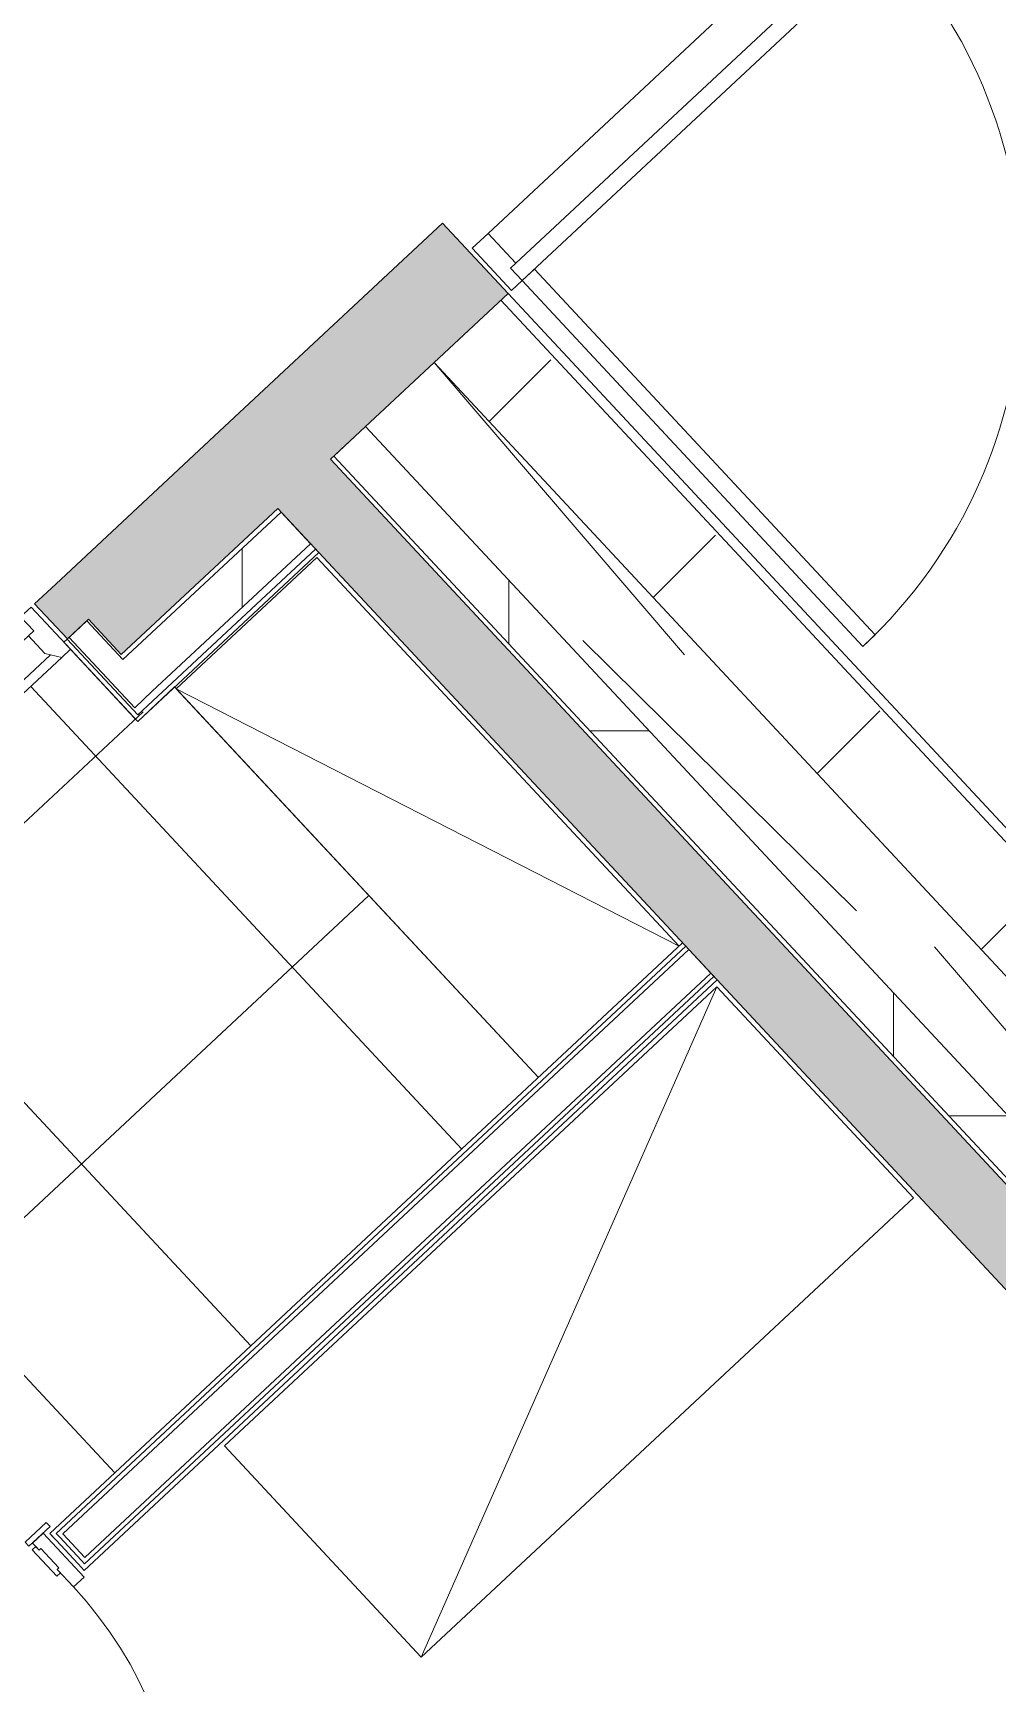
# Model space of a CAD drawing. Header units: millimetres. Extents: x -71377 to 516042, y -145869 to 441446.
# Drawn here: x 236180 to 238185, y 191571 to 195002 of the extents above; entities that cross this region are included whole.
import ezdxf

# ---------------------------------------------------------------- set-up
doc = ezdxf.new("R2010")
doc.units = ezdxf.units.MM
doc.header["$LTSCALE"] = 1000
doc.linetypes.add('_점선_S_', pattern=[1.6, 0.8, -0.8])
for name, color, linetype, lineweight in [('_ A-furn _', 6, 'Continuous', 5), ('A-door', 4, 'Continuous', 5), ('A-door-hdln', 8, 'Continuous', 5), ('A-ele-8', 8, 'Continuous', 5), ('A-fnsh', 5, 'Continuous', 5), ('A-fnsh-4', 4, 'Continuous', 5), ('A-furn', 6, 'Continuous', 5), ('A-hat', 251, 'Continuous', 5), ('A-insu', 251, 'Continuous', 5), ('A_bwall', 3, 'Continuous', 5), ('A_cwall', 2, 'Continuous', 5), ('A_fnsh', 5, 'Continuous', 5), ('A_fnsh-4', 4, 'Continuous', 5), ('AA_오픈', 8, '_점선_S_', 5)]:
    doc.layers.add(name, color=color, linetype=linetype, lineweight=lineweight)
pattern_1 = [(0, (-96985.918, -23353.236), (0, 800), []), (270, (-96985.918, -23353.236), (800, 4.898587196589413e-14), [])]

# ---------------------------------------------------------------- blocks, each defined once
blk = doc.blocks.new('세대외여닫이문 - _A_WD_9x23-2322973-지반층 배치도')
at = {"layer": 'A-door'}
for p, q in [((-469.9999999999885, 76.99999999998974), (-409.9999999999912, 76.99999999998997)), ((-469.9999999999883, 64.99999999998975), (-469.9999999999885, 76.99999999998974)), ((-409.9999999999912, 76.99999999998997), (-409.9999999999911, 64.99999999998992)), ((410.0000000000074, 76.99999999999261), (470.0000000000102, 76.99999999999275)), ((410.0000000000075, 64.9999999999926), (410.0000000000074, 76.99999999999261)), ((470.0000000000102, 76.99999999999275), (470.0000000000102, 64.99999999999281)), ((-409.9999999999911, 64.99999999998992), (-469.9999999999883, 64.99999999998975)), ((-450.0000000000083, 64.99999999998997), (-420.0000000000246, 64.99999999998997)), ((-450.0000000000084, -60.00000000000988), (-450.0000000000083, 64.99999999998997)), ((-425.0000000000221, 44.99999999996977), (-425.0000000000221, -10.0000000000297)), ((-420.0000000000246, 44.99999999996974), (-425.0000000000221, 44.99999999996977)), ((-425.0000000000214, 44.99999999996906), (-420.0000000000247, 44.99999999996903)), ((-425.0000000000214, -10.0000000000297), (-425.0000000000214, 44.99999999996906)), ((-420.0000000000246, 64.99999999998997), (-420.0000000000246, 44.99999999996974)), ((-420.0000000000247, 44.99999999996903), (-420.0000000000247, 54.99999999996739)), ((-420.0000000000247, 54.99999999996739), (-410.0000000000133, 54.99999999996739)), ((-410.0000000000133, 54.99999999996739), (-410.0000000000133, -20.00000000000963)), ((470.0000000000102, 64.99999999999281), (410.0000000000075, 64.9999999999926)), ((409.9999999999918, 54.99999999996739), (419.9999999999886, 54.99999999996739)), ((409.9999999999918, -20.00000000000963), (409.9999999999918, 54.99999999996739)), ((419.9999999999886, 64.99999999999002), (449.9999999999915, 64.99999999999)), ((419.9999999999886, 44.99999999996774), (419.9999999999886, 64.99999999999002)), ((419.9999999999886, 54.99999999996739), (419.9999999999886, 44.99999999996744)), ((419.9999999999886, 44.99999999996744), (424.9999999999886, 44.9999999999674)), ((424.9999999999881, 44.99999999996784), (419.9999999999886, 44.99999999996774)), ((424.9999999999886, 44.9999999999674), (424.9999999999886, -10.00000000002974)), ((424.9999999999881, -10.0000000000297), (424.9999999999881, 44.99999999996784)), ((449.9999999999915, 64.99999999999), (449.9999999999914, -60.00000000000991)), ((-425.0000000000221, -10.0000000000297), (-420.0000000000246, -10.00000000002964)), ((-420.0000000000247, -10.00000000002974), (-425.0000000000214, -10.0000000000297)), ((-420.0000000000246, -10.00000000002964), (-420.0000000000247, -60.00000000000995)), ((-420.0000000000247, -20.0000000000096), (-420.0000000000247, -10.00000000002974)), ((-410.0000000000133, -20.00000000000963), (-420.0000000000247, -20.0000000000096)), ((419.9999999999886, -20.00000000000963), (409.9999999999918, -20.00000000000963)), ((419.9999999999886, -10.00000000002974), (419.9999999999886, -20.00000000000963)), ((424.9999999999886, -10.00000000002974), (419.9999999999886, -10.00000000002974)), ((419.9999999999886, -10.00000000002974), (424.9999999999881, -10.0000000000297)), ((419.9999999999886, -60.00000000000995), (419.9999999999886, -10.00000000002974)), ((-420.0000000000247, -60.00000000000995), (-450.0000000000084, -60.00000000000988)), ((380.1522120763182, -56.51377029010354), (306.9413881682839, -893.3173166871698)), ((419.9999999999879, -60.00000000000991), (346.7891760919538, -896.803546397076)), ((380.1522120763182, -56.51377029010354), (419.9999999999879, -60.00000000000991)), ((449.9999999999914, -60.00000000000991), (419.9999999999886, -60.00000000000995)), ((306.9413881682839, -893.3173166871698), (346.7891760919538, -896.803546397076))]:
    blk.add_line(p, q, dxfattribs=at)
at = {"layer": 'A-door-hdln'}
for p, q in [((-425.0000000000221, 44.99999999996977), (-420.0000000000246, 44.99999999996974)), ((-420.0000000000247, 44.99999999996903), (-425.0000000000214, 44.99999999996906)), ((-420.0000000000246, 44.99999999996974), (-420.0000000000246, 64.99999999998997)), ((-410.0000000000133, 54.99999999996739), (-420.0000000000247, 54.99999999996739)), ((419.9999999999886, 54.99999999996739), (409.9999999999918, 54.99999999996739)), ((419.9999999999886, 64.99999999999002), (419.9999999999886, 44.99999999996774)), ((419.9999999999886, 44.99999999996744), (419.9999999999886, 54.99999999996739)), ((424.9999999999886, 44.9999999999674), (419.9999999999886, 44.99999999996744)), ((419.9999999999886, 44.99999999996774), (424.9999999999881, 44.99999999996784)), ((-420.0000000000246, -10.00000000002964), (-425.0000000000221, -10.0000000000297)), ((-425.0000000000214, -10.0000000000297), (-420.0000000000247, -10.00000000002974)), ((-420.0000000000247, -60.00000000000991), (-420.0000000000246, -10.00000000002964)), ((-420.0000000000247, -10.00000000002974), (-420.0000000000247, -20.0000000000096)), ((-420.0000000000247, -20.0000000000096), (-410.0000000000133, -20.00000000000963)), ((409.9999999999918, -20.00000000000963), (419.9999999999886, -20.00000000000963)), ((419.9999999999886, -10.00000000002974), (424.9999999999886, -10.00000000002974)), ((419.9999999999886, -20.00000000000963), (419.9999999999886, -10.00000000002974)), ((419.9999999999886, -10.00000000002974), (419.9999999999886, -60.00000000000995)), ((424.9999999999881, -10.0000000000297), (419.9999999999886, -10.00000000002974)), ((254.1421657025921, -808.3923962749706), (269.8301993971709, -629.0773506184565)), ((269.8301993971709, -629.0773506184564), (289.7540933590058, -630.8204654734096)), ((289.7540933590058, -630.8204654734096), (275.8091745193801, -790.2116171680888)), ((409.2974571300151, -641.2791546031289), (395.3525382903894, -800.6703062978081)), ((429.2213510918499, -643.0222694580821), (409.2974571300151, -641.2791546031289)), ((413.5333173972711, -822.3373151145961), (429.2213510918499, -643.0222694580821)), ((302.2087857522261, -832.6740773741885), (307.4381303170857, -772.9023954886839)), ((307.4381303170857, -772.9023954886839), (317.4000772980032, -773.7739529161605)), ((317.4000772980032, -773.7739529161605), (312.1707327331436, -833.5456348016652)), ((357.2478652216729, -777.2601826260669), (352.0185206568133, -837.0318645115714)), ((367.2098122025903, -778.1317400535434), (357.2478652216729, -777.2601826260669)), ((361.9804676377307, -837.9034219390481), (367.2098122025903, -778.1317400535434)), ((303.9519006071794, -812.7501834123535), (254.1421657025921, -808.3923962749706)), ((275.80917451938, -790.2116171680889), (305.6950154621325, -792.8262894505187)), ((363.7235824926838, -817.9795279772131), (413.5333173972711, -822.3373151145961)), ((395.3525382903894, -800.6703062978081), (365.4666973476371, -798.0556340153784)), ((312.1707327331436, -833.5456348016652), (302.2087857522261, -832.6740773741885)), ((352.0185206568133, -837.0318645115714), (361.9804676377307, -837.9034219390481))]:
    blk.add_line(p, q, dxfattribs=at)
blk.add_arc((419.9999999999879, -60.00000000001001), 840.0000000000006, 179.9999999999999, 264.9999999999996, dxfattribs=at)
blk = doc.blocks.new('3D_수납가구 - 3D_수납가구-2308794-지반층 배치도')
at = {"layer": '_ A-furn _'}
for p, q in [((6.767919558114955e-14, 1104.999999999986), (400, 1104.999999999986)), ((0, 0), (6.767919558114955e-14, 1104.999999999986)), ((400, 1104.999999999986), (0, 0)), ((400, 1104.999999999986), (399.9999999999999, 0))]:
    blk.add_line(p, q, dxfattribs=at)
blk = doc.blocks.new('3D_수납가구 - 3D_수납가구-2308795-지반층 배치도')
at = {"layer": '_ A-furn _'}
for p, q in [((0, 1400.000000000001), (599.9999999998627, 1400)), ((0, 0), (0, 1400.000000000001)), ((599.9999999998627, 1400), (0, 0)), ((599.9999999998627, 1400), (599.9999999998627, 3.383959779057477e-14)), ((599.9999999998627, 3.383959779057477e-14), (0, 0))]:
    blk.add_line(p, q, dxfattribs=at)
blk = doc.blocks.new('대장2_59A_1층_rvt-4-지반층 배치도')
at = {"layer": 'A-hat'}
h = blk.add_hatch(dxfattribs=at)
h.set_pattern_fill('FP_73', color=256, style=0, pattern_type=2)
h.set_pattern_definition(pattern_1)
h.paths.add_polyline_path([(-26527.40558251231, -73670.19267375857), (-26198.29642347106, -73363.29340455912), (-26259.67627731095, -73297.47157275086), (-26588.78543635222, -73604.37084195028)])
h = blk.add_hatch(dxfattribs=at)
h.set_pattern_fill('FP_73', color=256, style=0, pattern_type=2)
h.set_pattern_definition(pattern_1)
h.paths.add_polyline_path([(-26563.97326685025, -73704.29259255847), (-26527.40558251231, -73670.19267375857), (-26663.80525771211, -73523.92193640686), (-26700.37294204999, -73558.02185520675)])
h = blk.add_hatch(dxfattribs=at)
h.set_pattern_fill('FP_99', color=256, style=0, pattern_type=2)
h.set_pattern_definition([(313, (-26490.501, -74538.215), (438.8122209715023, 409.1990160374991), []), (223, (-26490.501, -74538.215), (409.1990160374991, -438.8122209715023), [])])
h.paths.add_polyline_path([(-26605.36447082732, -75294.80721626781), (-25724.08327828344, -74472.99917318938), (-26481.10147564204, -73661.19658088752), (-26563.97326685026, -73726.28677982911), (-26700.37294204996, -73585.36840498312), (-27502.15850422766, -74333.11339752545), (-26628.76778880365, -75269.71023145567)])
at = {"layer": 'A-fnsh'}
for p, q in [((-27483.87466205878, -74315.99561082448), (-26715.95329096249, -73599.89731602589)), ((-26697.7032798321, -73582.87890458116), (-26557.8936127517, -73732.80641036734)), ((-26557.8936127517, -73732.80641036734), (-26481.10147564208, -73661.19658088745)), ((-26481.10147564208, -73661.19658088745), (-25724.0832782835, -74472.99917318931)), ((-26740.66490287773, -75420.97691582749), (-26727.7069337337, -75434.87263587596)), ((-26682.01304254173, -75483.87333288883), (-26669.05507339784, -75497.76905293716))]:
    blk.add_line(p, q, dxfattribs=at)
at = {"layer": 'A-fnsh-4'}
for p, q in [((-26727.23805828147, -75421.44579127977), (-25417.74928214061, -74200.32769905403)), ((-26668.58619794563, -75484.34220834095), (-25359.0974218047, -74263.22411611528)), ((-26720.75907370948, -75428.39365130398), (-26727.23805828147, -75421.44579127977)), ((-26675.06518251749, -75477.39434831688), (-26720.75907370948, -75428.39365130398)), ((-26668.58619794563, -75484.34220834095), (-26675.06518251749, -75477.39434831688))]:
    blk.add_line(p, q, dxfattribs=at)
at = {"layer": 'A-furn'}
blk.add_line((-26605.3644708274, -75294.80721626774), (-27362.38266818597, -74483.0046239659), dxfattribs=at)
at = {"layer": 'A-insu'}
for p, q in [((-26588.78543635227, -73604.37084195022), (-26259.67627731099, -73297.4715727508)), ((-26259.67627731099, -73297.4715727508), (-26198.2964234711, -73363.29340455907)), ((-26198.2964234711, -73363.29340455907), (-26527.40558251239, -73670.19267375849)), ((-26700.37294205003, -73558.0218552067), (-26663.80525771213, -73523.92193640678)), ((-26663.80525771213, -73523.92193640678), (-26588.78543635227, -73604.37084195022)), ((-26563.97326685028, -73704.29259255838), (-26700.37294205003, -73558.0218552067)), ((-26527.40558251239, -73670.19267375849), (-26563.97326685028, -73704.29259255838)), ((-25411.27029756856, -74207.2755590783), (-25365.57640637671, -74256.27625609105))]:
    blk.add_line(p, q, dxfattribs=at)
at = {"layer": 'A_fnsh-4'}
for p, q in [((-26557.42473729949, -73719.37956577115), (-26187.72544864313, -73374.6293867038)), ((-26187.72544864313, -73374.6293867038), (-26181.24646407117, -73381.57724672797)), ((-26181.24646407117, -73381.57724672797), (-26557.89361275176, -73732.80641036732)), ((-26711.34324735145, -73568.2518308467), (-26704.39538732721, -73561.7728462747)), ((-26564.3725973237, -73725.85855034315), (-26711.34324735145, -73568.2518308467)), ((-26704.39538732721, -73561.7728462747), (-26557.42473729949, -73719.37956577115)), ((-26557.89361275176, -73732.80641036732), (-26564.3725973237, -73725.85855034315)), ((-26740.66490287771, -75420.97691582756), (-25424.22826671257, -74193.37983902988)), ((-25424.22826671257, -74193.37983902988), (-25417.74928214061, -74200.32769905403)), ((-26713.81121368536, -75421.91466673199), (-25411.27029756856, -74207.2755590783)), ((-25417.74928214061, -74200.32769905403), (-25411.27029756856, -74207.2755590783)), ((-26668.11732249342, -75470.91536374482), (-25365.57640637671, -74256.27625609105)), ((-25365.57640637671, -74256.27625609105), (-25359.0974218047, -74263.22411611528)), ((-25359.0974218047, -74263.22411611528), (-25352.6184372327, -74270.1719761395)), ((-25352.6184372327, -74270.1719761395), (-26669.05507339785, -75497.76905293719)), ((-26734.18591830565, -75427.92477585182), (-26740.66490287771, -75420.97691582756)), ((-26727.70693373375, -75434.87263587594), (-26734.18591830565, -75427.92477585182)), ((-26668.11732249338, -75470.91536374488), (-26713.81121368531, -75421.91466673193)), ((-26682.01304254177, -75483.87333288883), (-26727.70693373375, -75434.87263587594)), ((-26675.53405796985, -75490.82119291296), (-26682.01304254177, -75483.87333288883)), ((-26669.05507339785, -75497.76905293719), (-26675.53405796985, -75490.82119291296))]:
    blk.add_line(p, q, dxfattribs=at)
at = {"layer": 'A-door-hdln', "extrusion": (0, 0, -1), "zscale": -1, "rotation": 316.9999987515239}
blk.add_blockref('세대외여닫이문 - _A_WD_9x23-2322973-지반층 배치도', (27039.57768810665, -75774.92062155865), dxfattribs=at)
at = {"layer": 'A-furn', "extrusion": (0, 0, -1), "zscale": -1}
for name, p, rotation in [('3D_수납가구 - 3D_수납가구-2308794-지반층 배치도', (25431.54180358015, -74200.19982278983), 316.9999987515239), ('3D_수납가구 - 3D_수납가구-2308795-지반층 배치도', (25967.80812620285, -75677.91543522027), 46.99999875152383)]:
    blk.add_blockref(name, p, dxfattribs=dict(at, rotation=rotation))
blk = doc.blocks.new('외여닫이문 - __A_FSD_11x21_씰FL_20_원형__ELEV홀-7572531-지반층 배치도')
at = {"layer": 'A-door'}
for p, q in [((484.999999999989, 100.0000000000102), (484.9999999999874, 1140.00000000001)), ((484.9999999999874, 1140.00000000001), (519.9999999999873, 1140.00000000001)), ((519.9999999999891, 100.0000000000103), (519.9999999999873, 1140.00000000001)), ((-520.0000000000055, 100.0000000000104), (-550.0000000000114, 100.0000000000104)), ((-550.0000000000114, 100.0000000000104), (-550.0000000000117, -19.99999999998943)), ((-520.0000000000052, 65.00000000001602), (-520.0000000000055, 100.0000000000104)), ((484.999999999989, 100.0000000000102), (519.9999999999891, 100.0000000000103)), ((519.9999999999898, 100.000000000007), (519.9999999999897, 65.00000000001266)), ((549.9999999999957, 100.0000000000068), (519.9999999999898, 100.000000000007)), ((549.9999999999953, -19.99999999999319), (549.9999999999957, 100.0000000000068)), ((-505.0000000000051, 65.00000000001616), (-520.0000000000052, 65.00000000001602)), ((-505.0000000000054, -19.99999999998973), (-505.0000000000052, 65.00000000001621)), ((519.9999999999897, 65.00000000001266), (504.9999999999894, 65.0000000000127)), ((504.9999999999894, 65.0000000000127), (504.9999999999891, -19.99999999999295)), ((-550.0000000000117, -19.99999999998943), (-505.0000000000054, -19.99999999998973)), ((504.9999999999891, -19.99999999999295), (549.9999999999953, -19.99999999999319))]:
    blk.add_line(p, q, dxfattribs=at)
at = {"layer": 'A-door-hdln'}
for p, q in [((519.9999999999868, 100.0000000000361), (-519.9999999999993, 100.0000000000361)), ((504.9999999999905, 64.99999999996726), (-505.0000000000124, 64.99999999996729)), ((504.9999999999905, -19.99999999996415), (-505.0000000000124, -19.99999999996415))]:
    blk.add_line(p, q, dxfattribs=at)
blk.add_arc((519.999999999989, 100.0000000000102), 1039.999999999999, 90.00000000000006, 180, dxfattribs=at)
blk = doc.blocks.new('세대현관문 - _A_FSD_11x22-6446857-지반층 배치도')
at = {"layer": 'A-door'}
for p, q in [((-550.0000000000095, -50.0000000009735), (-550.0000000000097, 69.99999999902758)), ((-550.0000000000097, 69.99999999902758), (-525.0000000000088, 69.99999999902775)), ((-525.0000000000088, 69.99999999902775), (-505.0000000000094, 39.9999999990278)), ((504.9999999999904, 39.99999999903101), (524.9999999999894, 69.99999999903116)), ((524.9999999999894, 69.99999999903116), (549.9999999999906, 69.9999999990313)), ((549.9999999999906, 69.9999999990313), (549.999999999991, -50.00000000097157)), ((-505.0000000000094, 39.9999999990278), (-505.0000000000094, -10.0000000009717)), ((504.9999999999906, -10.00000000096862), (504.9999999999904, 39.99999999903101)), ((-520.0000000000082, -10.00000000097197), (-520.000000000008, -50.00000000097229)), ((-505.0000000000094, -10.0000000009717), (-520.0000000000082, -10.00000000097197)), ((519.9999999999893, -10.00000000096855), (504.9999999999906, -10.00000000096862)), ((519.9999999999894, -50.00000000096883), (519.9999999999893, -10.00000000096855)), ((-520.000000000008, -50.00000000097229), (-550.0000000000095, -50.0000000009735)), ((484.9999999999916, -50.00000000097215), (484.9999999999901, -1090.000000000972)), ((484.9999999999916, -50.00000000097215), (519.9999999999917, -50.00000000097229)), ((519.9999999999917, -50.00000000097229), (519.9999999999901, -1090.000000000972)), ((549.999999999991, -50.00000000097157), (519.9999999999894, -50.00000000096883)), ((484.9999999999901, -1090.000000000972), (519.9999999999901, -1090.000000000972))]:
    blk.add_line(p, q, dxfattribs=at)
at = {"layer": 'A-door-hdln'}
for p, q in [((-525.0000000000036, 69.99999999902754), (524.99999999999, 69.99999999902761)), ((-505.0000000000043, -10.00000000096855), (504.9999999999909, -10.00000000096855)), ((-520.0000000000044, -49.99999999999161), (519.9999999999917, -49.99999999999161))]:
    blk.add_line(p, q, dxfattribs=at)
blk.add_arc((519.9999999999917, -50.00000000097218), 1040.000000000001, 180, 269.9999999999996, dxfattribs=at)

msp = doc.modelspace()

# ---------------------------------------------------------------- hatches: boundary and pattern name
at = {"layer": 'A-hat'}
for points in [[(236714.5338331093, 194036.8643258524), (237167.9731192181, 194459.7033192686), (237031.5734440181, 194605.9740566204), (236578.1341579095, 194183.1350632042), (236641.3988055568, 194115.2920375803)], [(236363.4818097679, 193709.5030039194), (236714.5338330923, 194036.8643258365), (236578.1341579268, 194183.1350632201), (236227.0821346024, 193855.7737413029), (236295.2819722961, 193782.638372492)], [(239846.5866813948, 190626.8247114423), (239956.2897344085, 190729.124467842), (236798.6372535091, 194115.2920375606), (236688.9342004715, 194012.9922811865), (239798.8886462138, 190677.9745896655)]]:
    msp.add_hatch(color=256, dxfattribs=at).paths.add_polyline_path(points)
h = msp.add_hatch(dxfattribs=at)
h.set_pattern_fill('FP_12', color=256, scale=1000, style=0, pattern_type=2)
h.set_pattern_definition([(45, (165969.4808845727, 243949.8848709872), (-353.5533905932738, 353.5533905932738), [])])
h.paths.add_polyline_path([(239039.9240217139, 192144.3632106374), (239178.881222198, 192273.9429020772), (237146.7736211778, 194439.9344666638), (237014.3888449988, 194316.4836603089), (238860.5136830986, 192336.7572356184)])
h = msp.add_hatch(dxfattribs=at)
h.set_pattern_fill('FP_13', color=256, scale=1000, style=0, pattern_type=2)
h.set_pattern_definition([(0, (165969.4808845727, 243949.8848709872), (0, 800), []), (90, (165969.4808845727, 243949.8848709872), (-800, 4.898587196589413e-14), [])])
h.paths.add_polyline_path([(239963.6032713761, 190735.9444514512), (240029.4251031843, 190797.3243052911), (236871.772622254, 194183.4918750429), (236805.9507904458, 194122.112021203), (239535.1805426509, 191195.3715603288)])
h = msp.add_hatch(color=256, dxfattribs=at)
h.paths.add_polyline_path([(235377.4015184019, 192926.7009645718), (235432.2868759581, 192977.8823907371), (235364.0870383584, 193051.0177594129), (235309.201680802, 192999.8363332477), (235364.0870383584, 192940.9789957371)])
h.paths.add_polyline_path([(236251.4030051276, 193741.7205718556), (236295.2819722963, 193782.638372492), (236227.0821346964, 193855.7737411679), (236183.2031675279, 193814.8559405314), (236213.2465370758, 193782.638372492)])

# ---------------------------------------------------------------- linework, layer by layer
at = {"layer": 'A-ele-8'}
msp.add_line((236216.0542436014, 193708.7573170162), (235467.6356374843, 193010.8456455766), dxfattribs=at)
at = {"layer": 'A-fnsh'}
msp.add_line((237167.9731192174, 194459.7033192687), (239050.2886369731, 192441.1671438163), dxfattribs=at)
at = {"layer": 'A-insu'}
for p, q in [((236871.772622254, 194183.4918750429), (236805.9507904458, 194122.112021203)), ((240029.4251031843, 190797.3243052912), (236871.772622254, 194183.4918750429)), ((236805.9507904458, 194122.112021203), (239963.6032713761, 190735.9444514512))]:
    msp.add_line(p, q, dxfattribs=at)
at = {"layer": 'A_bwall'}
for p, q in [((239049.3015307584, 192412.9001025613), (237153.3460454829, 194446.0633517487)), ((237014.3888449986, 194316.4836603089), (240172.0413259517, 190930.3160905328))]:
    msp.add_line(p, q, dxfattribs=at)
at = {"layer": 'A_cwall'}
for p, q in [((237031.5734440181, 194605.9740566204), (236578.1341579095, 194183.1350632042)), ((237167.9731192179, 194459.7033192687), (237031.5734440181, 194605.9740566204)), ((236798.6372534907, 194115.2920375804), (237167.9731192179, 194459.7033192687)), ((236578.1341579268, 194183.1350632201), (236227.0821346021, 193855.773741303)), ((239956.2897344083, 190729.1244678422), (236798.6372535091, 194115.2920375607)), ((236363.4818097679, 193709.5030039194), (236688.9342004715, 194012.9922811865)), ((236688.9342004715, 194012.9922811865), (239846.5866813946, 190626.8247114423)), ((236227.0821346962, 193855.7737411679), (236183.2031675277, 193814.8559405315)), ((236183.2031675277, 193814.8559405315), (236251.4030051276, 193741.7205718557)), ((236251.4030051276, 193741.7205718557), (236295.2819722961, 193782.6383724921)), ((236295.2819722961, 193782.638372492), (236363.4818097679, 193709.5030039194))]:
    msp.add_line(p, q, dxfattribs=at)
at = {"layer": 'A_fnsh'}
msp.add_line((239050.2886369734, 192441.1671438165), (237167.9731192179, 194459.7033192687), dxfattribs=at)
at = {"layer": 'AA_오픈'}
for p, q in [((237014.3888449988, 194316.483660309), (240029.4251031843, 190797.3243052911)), ((240172.0413259517, 190930.3160905328), (236871.772622254, 194183.4918750429))]:
    msp.add_line(p, q, dxfattribs=at)

# ---------------------------------------------------------------- block references
msp.add_blockref('대장2_59A_1층_rvt-4-지반층 배치도', (262955.3988845728, 267303.1208709872))
at = {"layer": 'A-door-hdln'}
for name, p, rotation in [('외여닫이문 - __A_FSD_11x21_씰FL_20_원형__ELEV홀-7572531-지반층 배치도', (237509.3313462099, 194914.7577784962), 223.0000012484759), ('세대현관문 - _A_FSD_11x22-6446857-지반층 배치도', (235807.745021743, 193396.3691656343), 223.000001248477)]:
    msp.add_blockref(name, p, dxfattribs=dict(at, rotation=rotation))

doc.saveas('drawing.dxf')
